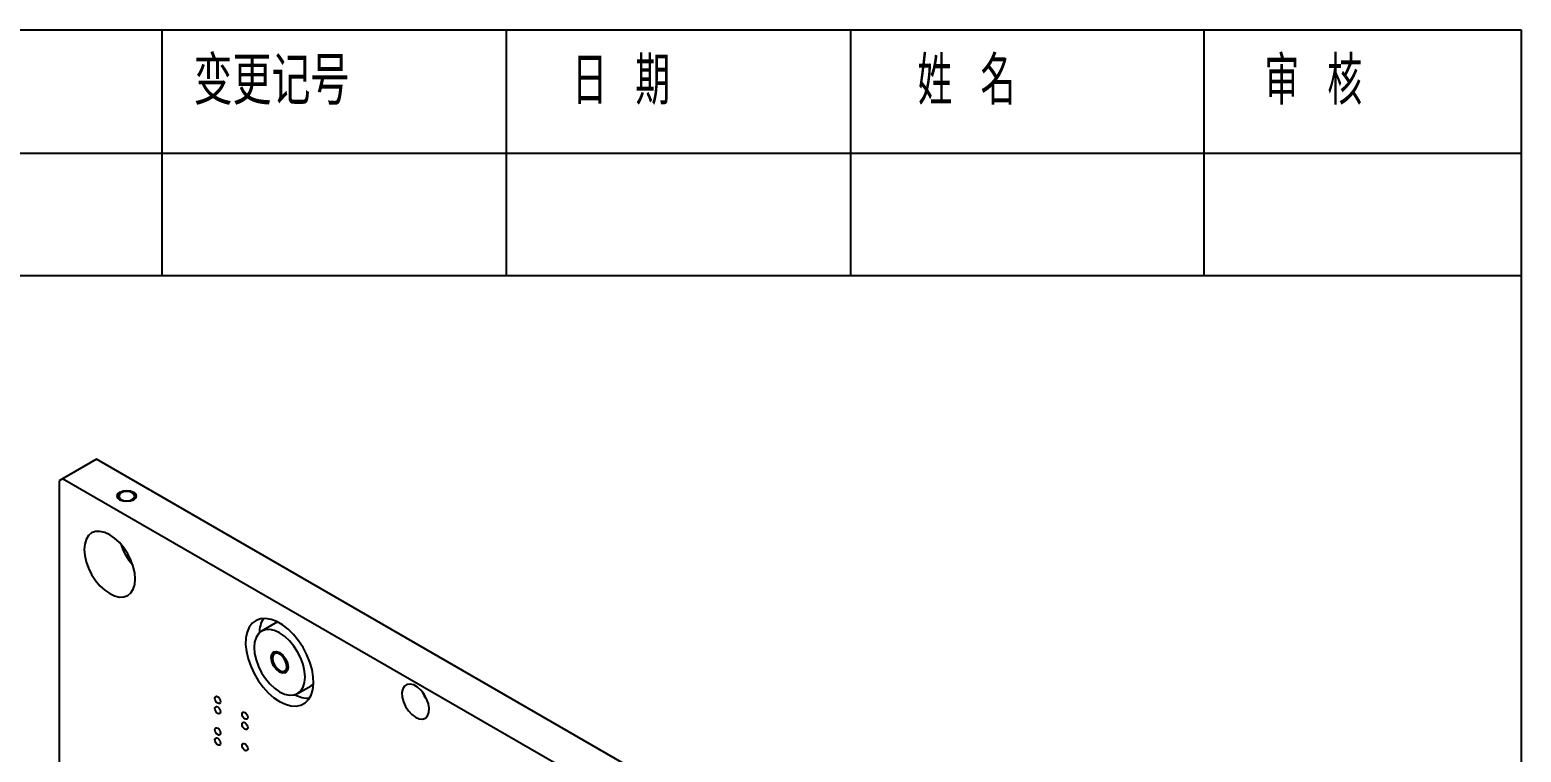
# Model space of a CAD drawing. Extents: x 2 to 292, y 3 to 207.
# Drawn here: x 230.1 to 292.2, y 176.5 to 206.6 of the extents above; entities that cross this region are included whole.
import ezdxf

# ---------------------------------------------------------------- set-up
doc = ezdxf.new("R2010")
doc.units = 0
doc.linetypes.add('SLD-实线', pattern=[0])
doc.layers.get('0').update_dxf_attribs({"linetype": 'CONTINUOUS'})
doc.layers.add('图层7', color=7, linetype='SLD-实线')
doc.layers.add('粗实线', color=7, linetype='SLD-实线')
doc.styles.add('SLDTEXTSTYLE1', font='TXT', dxfattribs={"width": 0.736842, "bigfont": 'bigfont'})
doc.styles.add('SLDTEXTSTYLE7', font='TXT', dxfattribs={"width": 0.657895, "bigfont": 'bigfont'})

msp = doc.modelspace()

# ---------------------------------------------------------------- linework, layer by layer
at = {"color": 7, "linetype": 'SLD-实线'}
for p, q in [((232.9242, 188.7097), (231.51, 187.8933)), ((279.268, 161.956), (232.9242, 188.7097)), ((231.51, 187.8933), (231.3685, 187.8116)), ((231.3685, 187.8116), (231.3685, 170.2233)), ((277.8537, 161.1396), (231.51, 187.8933)), ((240.3555, 181.881), (239.7898, 181.5545)), ((240.4666, 181.9285), (240.3555, 181.881)), ((241.2897, 178.9563), (241.8553, 179.2829))]:
    msp.add_line(p, q, dxfattribs=at)
at = {"color": 7, "linetype": 'SLD-实线', "flags": 128}
for points in [[(233.8929, 187.0075), (233.8062, 187.0824), (233.7758, 187.1708), (233.8062, 187.2591), (233.8929, 187.3341), (234.0227, 187.3841), (234.1758, 187.4017), (234.3288, 187.3841), (234.4586, 187.3341), (234.5453, 187.2591), (234.5758, 187.1708), (234.5453, 187.0824), (234.4586, 187.0075), (234.3288, 186.9574), (234.1758, 186.9399), (234.0227, 186.9574), (233.8929, 187.0075)], [(233.9424, 187.3055), (233.8709, 187.2437), (233.8458, 187.1708), (233.8709, 187.0979), (233.9424, 187.0361), (234.0495, 186.9948), (234.1758, 186.9803), (234.302, 186.9948), (234.4091, 187.0361), (234.4806, 187.0979), (234.5058, 187.1708), (234.4806, 187.2437), (234.4091, 187.3055), (234.302, 187.3468), (234.1758, 187.3613), (234.0495, 187.3468), (233.9424, 187.3055)], [(233.4687, 183.1126), (233.6756, 183.0167), (233.8745, 182.9716), (234.0579, 182.9789), (234.2187, 183.0384), (234.3506, 183.1479), (234.4486, 183.303), (234.5089, 183.498), (234.5293, 183.7251), (234.5089, 183.9759), (234.4486, 184.2405), (234.3506, 184.5088), (234.2187, 184.7706), (234.0579, 185.0157), (233.8745, 185.2347), (233.6756, 185.4193), (233.4687, 185.5623), (233.2617, 185.6582), (233.0628, 185.7033), (232.8794, 185.696), (232.7187, 185.6365), (232.5867, 185.527), (232.4887, 185.3719), (232.4284, 185.1769), (232.408, 184.9498), (232.4284, 184.699), (232.4887, 184.4344), (232.5867, 184.1661), (232.7187, 183.9043), (232.8794, 183.6592), (233.0628, 183.4402), (233.2617, 183.2556), (233.4687, 183.1126)], [(240.5397, 178.6223), (240.7787, 178.5078), (241.0109, 178.4436), (241.2294, 178.4315), (241.4282, 178.4719), (241.6013, 178.5636), (241.744, 178.704), (241.852, 178.889), (241.9222, 179.1133), (241.9527, 179.3704), (241.9425, 179.653), (241.8919, 179.953), (241.8025, 180.2616), (241.6767, 180.5701), (241.5183, 180.8695), (241.3316, 181.1513), (241.1222, 181.4072), (240.8961, 181.6301), (240.6597, 181.8134), (240.4198, 181.9518), (240.1834, 182.0415), (239.9572, 182.0798), (239.7478, 182.0656), (239.5612, 181.9993), (239.4027, 181.8829), (239.2769, 181.7196), (239.1875, 181.5142), (239.137, 181.2726), (239.1268, 181.0018), (239.1572, 180.7094), (239.2275, 180.404), (239.3355, 180.0944), (239.4781, 179.7893), (239.6513, 179.4977), (239.85, 179.2279), (240.0686, 178.9876), (240.3007, 178.7838), (240.5397, 178.6223)], [(240.5397, 179.0306), (240.7466, 178.9347), (240.9456, 178.8895), (241.129, 178.8968), (241.2897, 178.9564), (241.4216, 179.0658), (241.5196, 179.221), (241.58, 179.4159), (241.6004, 179.6431), (241.58, 179.8938), (241.5196, 180.1584), (241.4216, 180.4268), (241.2897, 180.6885), (241.129, 180.9336), (240.9456, 181.1527), (240.7466, 181.3372), (240.5397, 181.4802), (240.3328, 181.5761), (240.1338, 181.6213), (239.9504, 181.614), (239.7897, 181.5544), (239.6578, 181.445), (239.5598, 181.2898), (239.4994, 181.0949), (239.4791, 180.8677), (239.4994, 180.617), (239.5598, 180.3524), (239.6578, 180.0841), (239.7897, 179.8223), (239.9504, 179.5772), (240.1338, 179.3582), (240.3328, 179.1736), (240.5397, 179.0306)], [(240.5397, 179.8471), (240.4044, 179.9563), (240.2897, 180.111), (240.2131, 180.2877), (240.1862, 180.4595), (240.2131, 180.6002), (240.2897, 180.6884), (240.4044, 180.7107), (240.5397, 180.6637), (240.675, 180.5545), (240.7897, 180.3998), (240.8664, 180.2231), (240.8933, 180.0513), (240.8664, 179.9106), (240.7897, 179.8224), (240.675, 179.8001), (240.5397, 179.8471)], [(240.5397, 179.9125), (240.647, 179.8737), (240.7398, 179.8865), (240.8056, 179.9491), (240.8354, 180.0531), (240.8254, 180.1844), (240.7767, 180.3253), (240.6961, 180.4567), (240.5943, 180.561), (240.4851, 180.624), (240.3834, 180.6372), (240.3027, 180.5989), (240.2541, 180.5142), (240.244, 180.3945), (240.2739, 180.256), (240.3396, 180.1175), (240.4324, 179.9976), (240.5397, 179.9125)], [(241.8553, 179.2829), (241.8554, 179.2829), (241.952, 179.3554)], [(246.1966, 177.9696), (246.3492, 177.9057), (246.4905, 177.895), (246.61, 177.9383), (246.6988, 178.0324), (246.7504, 178.1702), (246.7609, 178.3416), (246.7296, 178.5339), (246.6587, 178.7328), (246.5536, 178.9235), (246.4219, 179.0919), (246.2736, 179.2255), (246.1195, 179.3145), (245.9712, 179.3521), (245.8396, 179.3357), (245.7344, 179.2664), (245.6636, 179.1493), (245.6322, 178.9932), (245.6427, 178.8097), (245.6943, 178.6123), (245.7832, 178.4157), (245.9027, 178.2344), (246.044, 178.082), (246.1966, 177.9696)], [(237.963, 178.8254), (238.0082, 178.7889), (238.0465, 178.7373), (238.0721, 178.6782), (238.0811, 178.6209), (238.0721, 178.5739), (238.0465, 178.5444), (238.0082, 178.537), (237.963, 178.5527), (237.9178, 178.5891), (237.8795, 178.6408), (237.8539, 178.6998), (237.8449, 178.7572), (237.8539, 178.8042), (237.8795, 178.8337), (237.9178, 178.8411), (237.963, 178.8254)], [(246.4918, 179.0096), (246.561, 178.8647), (246.6791, 178.6851)], [(237.963, 178.4008), (238.0082, 178.3643), (238.0465, 178.3127), (238.0721, 178.2536), (238.0811, 178.1963), (238.0721, 178.1493), (238.0465, 178.1198), (238.0082, 178.1124), (237.963, 178.1281), (237.9178, 178.1645), (237.8795, 178.2162), (237.8539, 178.2752), (237.8449, 178.3326), (237.8539, 178.3796), (237.8795, 178.4091), (237.9178, 178.4165), (237.963, 178.4008)], [(239.0944, 178.1723), (239.1396, 178.1358), (239.1779, 178.0841), (239.2035, 178.0251), (239.2125, 177.9677), (239.2035, 177.9208), (239.1779, 177.8913), (239.1396, 177.8838), (239.0944, 177.8996), (239.0492, 177.936), (239.0109, 177.9877), (238.9853, 178.0467), (238.9763, 178.1041), (238.9853, 178.1511), (239.0109, 178.1805), (239.0492, 178.188), (239.0944, 178.1723)], [(237.963, 177.5189), (238.0082, 177.4825), (238.0465, 177.4308), (238.0721, 177.3718), (238.0811, 177.3144), (238.0721, 177.2674), (238.0465, 177.2379), (238.0082, 177.2305), (237.963, 177.2462), (237.9178, 177.2827), (237.8795, 177.3344), (237.8539, 177.3934), (237.8449, 177.4507), (237.8539, 177.4977), (237.8795, 177.5272), (237.9178, 177.5346), (237.963, 177.5189)], [(239.0944, 177.7477), (239.1396, 177.7112), (239.1779, 177.6595), (239.2035, 177.6005), (239.2125, 177.5431), (239.2035, 177.4961), (239.1779, 177.4667), (239.1396, 177.4592), (239.0944, 177.475), (239.0492, 177.5114), (239.0109, 177.5631), (238.9853, 177.6221), (238.9763, 177.6795), (238.9853, 177.7265), (239.0109, 177.7559), (239.0492, 177.7634), (239.0944, 177.7477)], [(237.963, 177.0943), (238.0082, 177.0579), (238.0465, 177.0062), (238.0721, 176.9472), (238.0811, 176.8898), (238.0721, 176.8428), (238.0465, 176.8133), (238.0082, 176.8059), (237.963, 176.8216), (237.9178, 176.8581), (237.8795, 176.9098), (237.8539, 176.9688), (237.8449, 177.0261), (237.8539, 177.0731), (237.8795, 177.1026), (237.9178, 177.11), (237.963, 177.0943)], [(239.0944, 176.8658), (239.1396, 176.8293), (239.1779, 176.7777), (239.2035, 176.7187), (239.2125, 176.6613), (239.2035, 176.6143), (239.1779, 176.5848), (239.1396, 176.5774), (239.0944, 176.5931), (239.0492, 176.6296), (239.0109, 176.6812), (238.9853, 176.7402), (238.9763, 176.7976), (238.9853, 176.8446), (239.0109, 176.8741), (239.0492, 176.8815), (239.0944, 176.8658)]]:
    msp.add_lwpolyline(points, dxfattribs=at)
at = {"color": 7, "linetype": 'SLD-实线'}
for centre, radius, start, end in [((236.3302, 185.9894), 2.5375, 198.625544, 221.369022), ((240.88, 181.4672), 1.187, 148.913653, 179.287037), ((241.7657, 179.9698), 1.2126, 241.035215, 270.753498)]:
    msp.add_arc(centre, radius, start, end, dxfattribs=at)
at = {"layer": '图层7', "color": 5}
for p, q in [((235.6318, 206.5709), (235.6318, 196.3543)), ((249.9618, 206.5709), (249.9618, 196.3543)), ((264.2917, 206.5709), (264.2917, 196.3543)), ((279.0039, 206.5709), (279.0039, 196.3543)), ((147.2034, 201.4421), (292.2034, 201.4421)), ((147.2034, 196.3543), (292.2034, 196.3543))]:
    msp.add_line(p, q, dxfattribs=at)
at = {"layer": '粗实线', "color": 5}
for p, q in [((2.2034, 206.5709), (292.2034, 206.5709)), ((292.2034, 206.5709), (292.2034, 3.096))]:
    msp.add_line(p, q, dxfattribs=at)

# ---------------------------------------------------------------- texts
at = {"layer": '图层7', "color": 5, "char_height": 2, "attachment_point": 1}
for s, insert, style in [('变\\M+18D58记\\M+18D86', (236.9584, 205.4556), 'SLDTEXTSTYLE1'), ('\\M+193FA \\M+18AFA', (252.7189, 205.4556), 'SLDTEXTSTYLE7'), ('\\M+190A9 \\M+196BC', (267.0832, 205.4556), 'SLDTEXTSTYLE7'), ('审 \\M+18A6A', (281.5173, 205.4556), 'SLDTEXTSTYLE7')]:
    msp.add_mtext(s, dxfattribs=dict(at, insert=insert, style=style))

doc.saveas('drawing.dxf')
